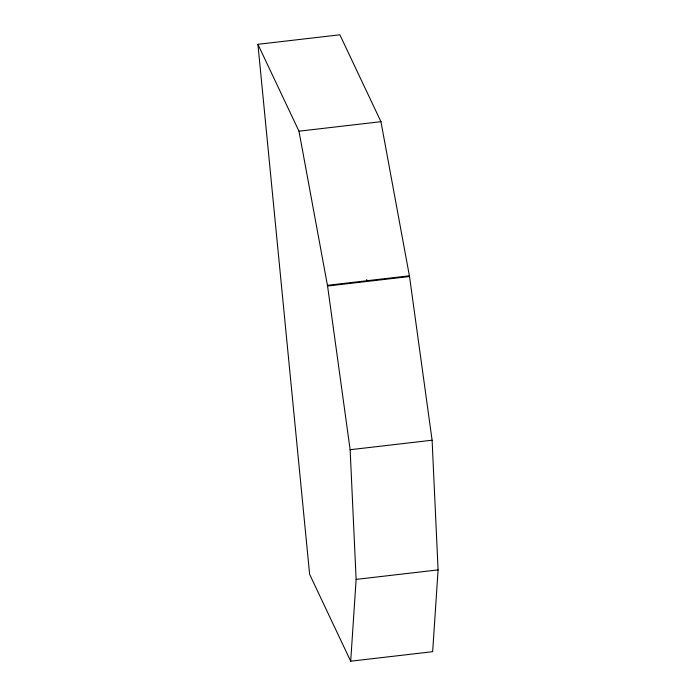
<?xml version="1.0" encoding="UTF-8"?>
<svg xmlns="http://www.w3.org/2000/svg" width="696" height="696" viewBox="0 0 696 696"><rect width="100%" height="100%" fill="white"/><g stroke="black" fill="none" stroke-linecap="round" stroke-linejoin="round"><path stroke-width="1.04" d="M350.697 661.2L356.126 579.394L350.14 449.72L327.564 286.021L298.975 131.187L257.911 44.309L339.874 34.8L380.947 121.687L409.526 276.521L432.103 440.211L438.089 569.893L432.66 651.691L350.697 661.2L309.624 574.313L257.911 44.309M298.975 131.187L380.947 121.687M327.433 285.316L409.396 275.807M327.564 286.021L409.526 276.521M350.14 449.72L432.103 440.211M356.126 579.394L438.089 569.893M366.966 281.454L366.757 279.931L366.966 281.454"/></g></svg>
